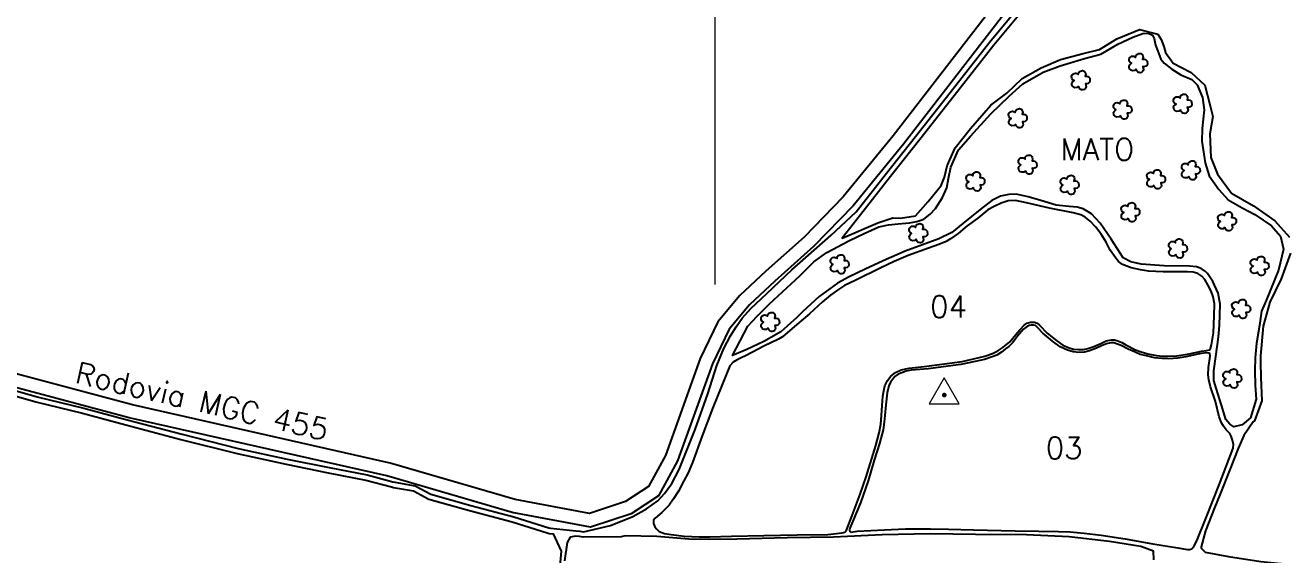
# Model space of a CAD drawing. Extents: x 756492 to 759117, y 7814531 to 7818243.
# Drawn here: x 757381 to 758331, y 7816353 to 7816752 of the extents above; entities that cross this region are included whole.
import ezdxf
from ezdxf.enums import TextEntityAlignment as Align

# ---------------------------------------------------------------- set-up
doc = ezdxf.new("R2010")
doc.units = 0
doc.header["$MEASUREMENT"] = 0
doc.linetypes.add('CONTINUO', pattern=[0])
for name, color, linetype in [('0114000211', 1, 'Continuous'), ('_SIMBOLO ARVORE', 118, 'Continuous'), ('ESTRADA', 1, 'Continuous'), ('MATO', 3, 'Continuous'), ('TEXTO', 7, 'Continuous'), ('TEXTO_NUN_TAL', 7, 'Continuous')]:
    doc.layers.add(name, color=color, linetype=linetype)
for name, color, linetype, lineweight in [('0114000211003', 5, 'Continuous', 25), ('0114000211004', 5, 'Continuous', 25), ('0114000211037', 5, 'Continuous', 25), ('0114000211040', 5, 'Continuous', 25), ('0114000211041', 5, 'Continuous', 25), ('MALHA', 253, 'Continuous', 13), ('TEXTO_DIVERSOS', 7, 'Continuous', 5)]:
    doc.layers.add(name, color=color, linetype=linetype, lineweight=lineweight)
doc.styles.add('SIMPLEX', font='simplex', dxfattribs={"height": 0.2})

msp = doc.modelspace()

# ---------------------------------------------------------------- linework, layer by layer
at = {"layer": '0114000211'}
msp.add_lwpolyline([(757371.31, 7816477.56), (757389.57, 7816472.3), (757424.76, 7816463.7), (757457.33, 7816454.94), (757498.82, 7816443.98), (757541, 7816433.43), (757577.8, 7816425.38), (757609.47, 7816418.96), (757638, 7816413.45), (757657.24, 7816408.26), (757658.72, 7816407.85), (757674.08, 7816405.22), (757685.9, 7816399.01), (757716.03, 7816390.39), (757748.28, 7816381.96), (757774.83, 7816373.68), (757775.88, 7816373.23), (757780.7, 7816372.78), (757794.93, 7816371.27), (757798.15, 7816371.09), (757800.87, 7816370.7), (757821.08, 7816375.3), (757837.98, 7816382.14), (757848.24, 7816387.97), (757856.89, 7816394), (757861.72, 7816399.43), (757867.35, 7816406.87), (757872.78, 7816417.52), (757884.85, 7816447.68), (757894.33, 7816474.5), (757901.17, 7816495.81), (757906.4, 7816508.68), (757911.43, 7816518.13), (757915.65, 7816524.96), (757920.34, 7816531.48), (757926.86, 7816538.63), (757938.69, 7816549.89), (757957.72, 7816567.64), (757986.95, 7816593.48), (758006.11, 7816611.53), (758028.76, 7816640.49), (758050.73, 7816668.21), (758076.67, 7816701.25), (758106.59, 7816739.25), (758132.86, 7816770.98)], dxfattribs=at)
at = {"layer": '0114000211003'}
msp.add_lwpolyline([(758006.75, 7816370.99), (758027.37, 7816372.18), (758043.25, 7816372.75), (758062.07, 7816372.97), (758075.49, 7816372.63), (758094.25, 7816372.12), (758125.63, 7816371.39), (758143.62, 7816370.99), (758158.42, 7816370.76), (758167.01, 7816370.48), (758177.75, 7816369.47), (758190.49, 7816368.16), (758208.45, 7816365.28), (758229.27, 7816361.66), (758248.03, 7816358.56), (758255.44, 7816357.32), (758257.02, 7816357.26), (758258.66, 7816357.71), (758260.01, 7816359.12), (758262.55, 7816363.7), (758269.3, 7816380.71), (758279.25, 7816406.03), (758289.88, 7816433.68), (758289.94, 7816436.2), (758289.32, 7816439.7), (758288.25, 7816442.58), (758287.29, 7816444.56), (758284.58, 7816447.44), (758282.49, 7816450.15), (758281.07, 7816452.58), (758279.27, 7816457.15), (758276.5, 7816468.61), (758272.7, 7816479.82), (758271.4, 7816485.02), (758271.07, 7816488.63), (758271.18, 7816494.22), (758272.42, 7816502.73), (758272.31, 7816504.7), (758271.41, 7816505.15), (758269.15, 7816505.38), (758264.4, 7816504.59), (758254.27, 7816502.38), (758248.21, 7816501.25), (758241.32, 7816500.8), (758236.35, 7816501.03), (758230.64, 7816501.59), (758224.59, 7816502.95), (758219.9, 7816504.13), (758215.44, 7816506.05), (758210.86, 7816507.97), (758205.38, 7816510.74), (758201.86, 7816512.11), (758199.94, 7816512.73), (758197.68, 7816512.73), (758194.34, 7816512.11), (758190.65, 7816510.56), (758187.01, 7816508.86), (758181.68, 7816506.83), (758177.9, 7816505.87), (758173.7, 7816505.54), (758169.4, 7816506.02), (758165, 7816507.25), (758159.57, 7816509.79), (758153.87, 7816514.09), (758146.57, 7816520.14), (758143.06, 7816523.86), (758141.03, 7816525.78), (758139.56, 7816526.12), (758137.81, 7816526.07), (758136.17, 7816525.9), (758133.97, 7816524.6), (758132.1, 7816523.02), (758127.58, 7816517.77), (758123.84, 7816513.07), (758120.95, 7816510.14), (758118.41, 7816508.22), (758115.36, 7816505.85), (758111.8, 7816503.59), (758108.47, 7816502.18), (758102.53, 7816500.37), (758095.67, 7816498.72), (758084.88, 7816496.63), (758060.35, 7816493.35), (758047.5, 7816492.21), (758043.6, 7816491.42), (758040.49, 7816490.35), (758037.67, 7816489.16), (758035.18, 7816487.47), (758033.6, 7816485.55), (758031.85, 7816483.12), (758030.55, 7816480.36), (758029.47, 7816475.25), (758028.34, 7816466.28), (758027.57, 7816458.23), (758027.09, 7816453.21), (758026.3, 7816447.34), (758023.7, 7816437.03), (758019.69, 7816424.55), (758015.16, 7816408.94), (758009.34, 7816392.48), (758002.78, 7816376.81), (758001.31, 7816373.42), (758000.91, 7816372.01), (758001.2, 7816370.94), (758001.99, 7816370.43)], close=True, dxfattribs=at)
at = {"layer": '0114000211004'}
msp.add_lwpolyline([(757866.92, 7816368.71), (757876.63, 7816367.35), (757888.12, 7816366.94), (757895.86, 7816366.93), (757912.28, 7816367.29), (757936.47, 7816367.9), (757961.7, 7816368.25), (757984.84, 7816368.71), (757995.39, 7816369.88), (757997.53, 7816370.24), (757998.76, 7816371.87), (758003.15, 7816382.79), (758009.12, 7816398.87), (758013.68, 7816411.86), (758020.88, 7816435.66), (758023.34, 7816445.13), (758024.61, 7816451.56), (758025.07, 7816458.17), (758025.58, 7816465.57), (758026.19, 7816472.59), (758026.89, 7816476.73), (758027.73, 7816480.34), (758029.67, 7816484.58), (758032.02, 7816487.84), (758035.54, 7816490.55), (758039.88, 7816492.44), (758046.01, 7816493.87), (758057.11, 7816494.95), (758072.53, 7816496.99), (758085.73, 7816498.84), (758094.46, 7816500.68), (758102.88, 7816502.72), (758108.55, 7816504.81), (758112.79, 7816506.9), (758116.31, 7816509.2), (758121.64, 7816513.61), (758126.19, 7816519.17), (758129.25, 7816522.69), (758132.57, 7816526.16), (758134.61, 7816527.64), (758137.27, 7816528.41), (758140.23, 7816528.41), (758142.17, 7816527.59), (758144.01, 7816526.06), (758149.83, 7816519.98), (758157.06, 7816514.27), (758161.71, 7816511.06), (758166.3, 7816508.96), (758169.73, 7816507.94), (758173.4, 7816507.79), (758177.08, 7816507.89), (758180.5, 7816508.61), (758184.84, 7816509.98), (758190.2, 7816512.43), (758194.3, 7816514.21), (758198.18, 7816515.13), (758200.58, 7816515.11), (758203.09, 7816514.43), (758206.03, 7816512.96), (758208.99, 7816511.37), (758216.21, 7816507.68), (758220.63, 7816506.04), (758225.52, 7816504.64), (758232.17, 7816503.39), (758236.58, 7816502.91), (758240.26, 7816502.73), (758247.29, 7816503.03), (758256.63, 7816504.67), (758265.86, 7816506.48), (758269.8, 7816507.06), (758272.05, 7816507.48), (758272.74, 7816508.65), (758273.41, 7816511.34), (758274.99, 7816520.23), (758275.53, 7816533.02), (758275.76, 7816542.2), (758274.64, 7816547.53), (758273.31, 7816551.67), (758270.72, 7816556.44), (758268.46, 7816560.44), (758266.2, 7816563.1), (758263.3, 7816565), (758259.66, 7816566), (758255.33, 7816566.32), (758237.08, 7816566.21), (758226.05, 7816566.69), (758219.93, 7816567.69), (758213.12, 7816569.17), (758206.51, 7816571.87), (758203.45, 7816574.08), (758201.49, 7816576.51), (758197.27, 7816582.62), (758194.16, 7816588.57), (758190.34, 7816594.6), (758186.43, 7816599.86), (758182.27, 7816604.27), (758178.44, 7816607.42), (758175.22, 7816609.11), (758169.44, 7816610.73), (758151.6, 7816614.12), (758134.32, 7816618.21), (758126, 7816619.83), (758120.48, 7816619.57), (758115.3, 7816618.05), (758110.03, 7816615.5), (758105.25, 7816612.86), (758097.5, 7816606.7), (758089.59, 7816600.8), (758082.74, 7816595.18), (758077.13, 7816591.21), (758073.73, 7816589.17), (758068.21, 7816586.88), (758060.44, 7816584.15), (758045.15, 7816578.55), (758034.7, 7816574.13), (758024.6, 7816569.29), (758005.19, 7816559.76), (757997.29, 7816555.85), (757991.94, 7816552.54), (757986.84, 7816548.72), (757980.64, 7816543.8), (757971.02, 7816534.76), (757961.34, 7816526.61), (757950.55, 7816517.36), (757947.58, 7816515.49), (757936.45, 7816510.23), (757928.09, 7816505.86), (757922.82, 7816503.15), (757919.42, 7816501.62), (757916.45, 7816500.09), (757913.48, 7816498.22), (757911.01, 7816495.59), (757904.81, 7816480.71), (757897.93, 7816463.48), (757890.02, 7816442.89), (757882.79, 7816422.66), (757879.56, 7816414.93), (757876.34, 7816408.9), (757872.25, 7816401.23), (757868.6, 7816395.33), (757865.22, 7816390.67), (757859.73, 7816385.26), (757854.83, 7816380.88), (757853.56, 7816379.3), (757853.47, 7816376.84), (757854.49, 7816374.46), (757855.85, 7816372.76), (757857.89, 7816370.9), (757861.71, 7816369.45)], close=True, dxfattribs=at)
at = {"layer": '0114000211037'}
for points in [[(758135.96, 7816768.45), (758109.71, 7816736.74), (758079.82, 7816698.77), (758053.88, 7816665.74), (758031.9, 7816638.01), (758009.26, 7816609.06), (757995.59, 7816591.69), (758022.32, 7816603.09), (758033.65, 7816606.81), (758039.5, 7816606.59), (758050.82, 7816608.35), (758060.2, 7816619.16), (758070.02, 7816631.34), (758072.65, 7816637.47), (758074.42, 7816645.98), (758080.55, 7816659.56), (758092.05, 7816674.12), (758107.45, 7816691.75), (758119.33, 7816700.79), (758119.33, 7816700.79), (758130.87, 7816711.81), (758145.26, 7816719.86), (758159.82, 7816726), (758176.87, 7816730.48), (758189.25, 7816733.65), (758202.31, 7816741.5), (758219.24, 7816748.55), (758232.97, 7816745), (758234.26, 7816743.18), (758235.59, 7816741.02), (758237.69, 7816735.8), (758238.75, 7816731.19), (758244.51, 7816723.2), (758258.12, 7816716.33), (758268.48, 7816706.66), (758272.47, 7816691.27), (758274.53, 7816683.14), (758272.17, 7816670.17), (758273.02, 7816652.41), (758278.06, 7816639.73), (758288.56, 7816625.57), (758304.98, 7816615.85), (758321.23, 7816604.58), (758332.17, 7816592.45)], [(758332.88, 7816580.19), (758325.99, 7816561.11), (758317.35, 7816543.54), (758312.46, 7816525.36), (758310.39, 7816502.92), (758310.39, 7816498.16), (758310.6, 7816486.61), (758311.43, 7816469.1), (758305.87, 7816454.1), (758304.96, 7816453.38), (758297.75, 7816443.16), (758293.64, 7816433.18), (758287.58, 7816417.97), (758279.73, 7816398.52), (758275.69, 7816388.57), (758268.86, 7816371.47), (758265.72, 7816359.35), (758265.79, 7816358.29), (758268.75, 7816355.19), (758286.38, 7816352.12), (758310.54, 7816348.39), (758335.96, 7816345.77)]]:
    msp.add_lwpolyline(points, dxfattribs=at)
at = {"layer": '0114000211040'}
msp.add_lwpolyline([(757370.31, 7816473.68), (757388.55, 7816468.43), (757423.77, 7816459.83), (757456.3, 7816451.08), (757497.82, 7816440.11), (757540.09, 7816429.53), (757576.98, 7816421.46), (757608.7, 7816415.04), (757637.1, 7816409.55), (757656.19, 7816404.4), (757657.84, 7816403.94), (757672.78, 7816401.39), (757684.4, 7816395.28), (757714.98, 7816386.53), (757747.18, 7816378.11), (757773.44, 7816369.93), (757774.88, 7816369.31), (757778.04, 7816369.01), (757784.01, 7816356.16), (757781.89, 7816334.23)], dxfattribs=at)
at = {"layer": '0114000211041'}
msp.add_lwpolyline([(758230.17, 7816349.48), (758229.75, 7816356), (758220.21, 7816359.56), (758196.82, 7816363.33), (758166.44, 7816366.83), (758134.2, 7816368.26), (758095.79, 7816368.7), (758061.8, 7816369), (758025.66, 7816368.42), (757988.96, 7816366.55), (757954.12, 7816366.1), (757916.15, 7816365.17), (757883.17, 7816364.84), (757856.02, 7816367.14), (757832.21, 7816367.49), (757829.08, 7816366.95), (757800.6, 7816366.7), (757800.6, 7816366.7), (757797.76, 7816367.11), (757795.15, 7816367.25), (757790.84, 7816366.52), (757788.47, 7816362.67), (757786.62, 7816348.82)], dxfattribs=at)
at = {"layer": '_SIMBOLO ARVORE', "linetype": 'CONTINUO'}
for points in [[(758216.73, 7816718.85, 0), (758215.48, 7816717.8, 0), (758213.9, 7816717.62, 0), (758212.77, 7816718.06, 0), (758211.97, 7816718.84, 0), (758211.64, 7816719.75, 0), (758211.55, 7816721.08, 0), (758211.98, 7816721.92, 0), (758212.44, 7816722.54, 0), (758213.35, 7816723.16, 0), (758212.77, 7816723.34, 0), (758212.2, 7816723.81, 0), (758211.53, 7816724.87, 0), (758211.4, 7816726.14, 0), (758211.89, 7816727.45, 0), (758212.4, 7816727.92, 0), (758213.33, 7816728.49, 0), (758214.31, 7816728.62, 0), (758215.09, 7816728.51, 0), (758215.7, 7816728.22, 0), (758216.38, 7816727.62, 0), (758216.58, 7816728.77, 0), (758216.76, 7816729.23, 0), (758217.26, 7816729.87, 0), (758218.01, 7816730.15, 0), (758218.75, 7816730.48, 0), (758219.57, 7816730.55, 0), (758220.35, 7816730.44, 0), (758220.99, 7816730.1, 0), (758221.46, 7816729.6, 0), (758221.87, 7816728.78, 0), (758222.03, 7816727.87, 0), (758221.66, 7816726.26, 0), (758222.79, 7816726.28, 0), (758223.73, 7816726.05, 0), (758224.61, 7816725.35, 0), (758225.1, 7816724.79, 0), (758225.23, 7816722.57, 0), (758224.69, 7816721.57, 0), (758223.96, 7816720.91, 0), (758222.82, 7816720.61, 0), (758221.82, 7816720.69, 0), (758222.36, 7816718.62, 0), (758222.11, 7816717.73, 0), (758221.51, 7816716.89, 0), (758220.85, 7816716.36, 0), (758219.91, 7816716.13, 0), (758218.98, 7816716.19, 0), (758218.28, 7816716.38, 0), (758217.48, 7816717.17, 0), (758216.94, 7816717.88, 0), (758216.77, 7816718.95, 0)], [(758173.5, 7816705.99, 0), (758172.25, 7816704.94, 0), (758170.67, 7816704.76, 0), (758169.54, 7816705.2, 0), (758168.74, 7816705.99, 0), (758168.41, 7816706.89, 0), (758168.32, 7816708.22, 0), (758168.75, 7816709.06, 0), (758169.21, 7816709.68, 0), (758170.12, 7816710.3, 0), (758169.54, 7816710.48, 0), (758168.97, 7816710.96, 0), (758168.3, 7816712.02, 0), (758168.17, 7816713.28, 0), (758168.66, 7816714.59, 0), (758169.17, 7816715.06, 0), (758170.1, 7816715.63, 0), (758171.08, 7816715.76, 0), (758171.86, 7816715.65, 0), (758172.47, 7816715.37, 0), (758173.15, 7816714.76, 0), (758173.35, 7816715.92, 0), (758173.53, 7816716.38, 0), (758174.03, 7816717.02, 0), (758174.78, 7816717.29, 0), (758175.52, 7816717.62, 0), (758176.34, 7816717.69, 0), (758177.12, 7816717.58, 0), (758177.76, 7816717.25, 0), (758178.23, 7816716.74, 0), (758178.64, 7816715.92, 0), (758178.8, 7816715.02, 0), (758178.43, 7816713.4, 0), (758179.56, 7816713.42, 0), (758180.5, 7816713.19, 0), (758181.38, 7816712.49, 0), (758181.87, 7816711.94, 0), (758182, 7816709.71, 0), (758181.46, 7816708.72, 0), (758180.73, 7816708.05, 0), (758179.59, 7816707.75, 0), (758178.59, 7816707.84, 0), (758179.13, 7816705.76, 0), (758178.88, 7816704.87, 0), (758178.28, 7816704.03, 0), (758177.62, 7816703.5, 0), (758176.68, 7816703.27, 0), (758175.75, 7816703.33, 0), (758175.05, 7816703.53, 0), (758174.25, 7816704.31, 0), (758173.71, 7816705.02, 0), (758173.54, 7816706.1, 0)], [(758204.94, 7816683.84, 0), (758203.7, 7816682.79, 0), (758202.11, 7816682.61, 0), (758200.99, 7816683.05, 0), (758200.18, 7816683.83, 0), (758199.85, 7816684.73, 0), (758199.76, 7816686.07, 0), (758200.2, 7816686.91, 0), (758200.65, 7816687.53, 0), (758201.56, 7816688.15, 0), (758200.98, 7816688.33, 0), (758200.41, 7816688.8, 0), (758199.74, 7816689.86, 0), (758199.62, 7816691.13, 0), (758200.1, 7816692.44, 0), (758200.61, 7816692.91, 0), (758201.54, 7816693.48, 0), (758202.52, 7816693.61, 0), (758203.3, 7816693.5, 0), (758203.92, 7816693.21, 0), (758204.59, 7816692.61, 0), (758204.8, 7816693.76, 0), (758204.97, 7816694.22, 0), (758205.47, 7816694.86, 0), (758206.23, 7816695.14, 0), (758206.96, 7816695.47, 0), (758207.79, 7816695.54, 0), (758208.57, 7816695.43, 0), (758209.2, 7816695.09, 0), (758209.67, 7816694.59, 0), (758210.09, 7816693.77, 0), (758210.25, 7816692.86, 0), (758209.87, 7816691.25, 0), (758211, 7816691.27, 0), (758211.94, 7816691.04, 0), (758212.82, 7816690.34, 0), (758213.31, 7816689.78, 0), (758213.44, 7816687.56, 0), (758212.9, 7816686.56, 0), (758212.17, 7816685.9, 0), (758211.03, 7816685.6, 0), (758210.03, 7816685.68, 0), (758210.57, 7816683.61, 0), (758210.32, 7816682.72, 0), (758209.72, 7816681.88, 0), (758209.06, 7816681.35, 0), (758208.12, 7816681.12, 0), (758207.19, 7816681.17, 0), (758206.49, 7816681.37, 0), (758205.69, 7816682.16, 0), (758205.15, 7816682.87, 0), (758204.98, 7816683.94, 0)], [(758250.18, 7816688.25, 0), (758248.94, 7816687.2, 0), (758247.35, 7816687.02, 0), (758246.22, 7816687.46, 0), (758245.42, 7816688.24, 0), (758245.09, 7816689.14, 0), (758245, 7816690.47, 0), (758245.44, 7816691.31, 0), (758245.89, 7816691.94, 0), (758246.8, 7816692.55, 0), (758246.22, 7816692.74, 0), (758245.65, 7816693.21, 0), (758244.98, 7816694.27, 0), (758244.86, 7816695.53, 0), (758245.34, 7816696.85, 0), (758245.85, 7816697.32, 0), (758246.78, 7816697.89, 0), (758247.76, 7816698.02, 0), (758248.54, 7816697.91, 0), (758249.16, 7816697.62, 0), (758249.83, 7816697.02, 0), (758250.04, 7816698.17, 0), (758250.21, 7816698.63, 0), (758250.71, 7816699.27, 0), (758251.47, 7816699.55, 0), (758252.2, 7816699.87, 0), (758253.03, 7816699.95, 0), (758253.81, 7816699.84, 0), (758254.44, 7816699.5, 0), (758254.91, 7816698.99, 0), (758255.32, 7816698.18, 0), (758255.49, 7816697.27, 0), (758255.11, 7816695.66, 0), (758256.24, 7816695.67, 0), (758257.18, 7816695.45, 0), (758258.06, 7816694.75, 0), (758258.55, 7816694.19, 0), (758258.68, 7816691.97, 0), (758258.14, 7816690.97, 0), (758257.41, 7816690.31, 0), (758256.27, 7816690, 0), (758255.27, 7816690.09, 0), (758255.81, 7816688.01, 0), (758255.56, 7816687.13, 0), (758254.96, 7816686.28, 0), (758254.3, 7816685.76, 0), (758253.36, 7816685.53, 0), (758252.43, 7816685.58, 0), (758251.73, 7816685.78, 0), (758250.93, 7816686.57, 0), (758250.39, 7816687.28, 0), (758250.22, 7816688.35, 0)], [(758126.1, 7816677.36, 0), (758124.85, 7816676.32, 0), (758123.27, 7816676.13, 0), (758122.14, 7816676.57, 0), (758121.34, 7816677.36, 0), (758121.01, 7816678.26, 0), (758120.92, 7816679.59, 0), (758121.35, 7816680.43, 0), (758121.81, 7816681.05, 0), (758122.72, 7816681.67, 0), (758122.14, 7816681.86, 0), (758121.57, 7816682.33, 0), (758120.89, 7816683.39, 0), (758120.77, 7816684.65, 0), (758121.26, 7816685.97, 0), (758121.77, 7816686.44, 0), (758122.7, 7816687.01, 0), (758123.67, 7816687.14, 0), (758124.45, 7816687.02, 0), (758125.07, 7816686.74, 0), (758125.75, 7816686.14, 0), (758125.95, 7816687.29, 0), (758126.12, 7816687.75, 0), (758126.63, 7816688.39, 0), (758127.38, 7816688.67, 0), (758128.12, 7816688.99, 0), (758128.94, 7816689.07, 0), (758129.72, 7816688.96, 0), (758130.36, 7816688.62, 0), (758130.83, 7816688.11, 0), (758131.24, 7816687.3, 0), (758131.4, 7816686.39, 0), (758131.03, 7816684.78, 0), (758132.16, 7816684.79, 0), (758133.09, 7816684.57, 0), (758133.98, 7816683.87, 0), (758134.47, 7816683.31, 0), (758134.6, 7816681.08, 0), (758134.05, 7816680.09, 0), (758133.33, 7816679.43, 0), (758132.19, 7816679.12, 0), (758131.19, 7816679.21, 0), (758131.72, 7816677.13, 0), (758131.48, 7816676.25, 0), (758130.88, 7816675.4, 0), (758130.22, 7816674.88, 0), (758129.28, 7816674.64, 0), (758128.35, 7816674.7, 0), (758127.65, 7816674.9, 0), (758126.85, 7816675.69, 0), (758126.3, 7816676.4, 0), (758126.14, 7816677.47, 0)], [(758133.48, 7816642.38, 0), (758132.23, 7816641.33, 0), (758130.65, 7816641.15, 0), (758129.52, 7816641.59, 0), (758128.72, 7816642.37, 0), (758128.39, 7816643.28, 0), (758128.3, 7816644.61, 0), (758128.73, 7816645.45, 0), (758129.19, 7816646.07, 0), (758130.1, 7816646.69, 0), (758129.52, 7816646.87, 0), (758128.95, 7816647.34, 0), (758128.28, 7816648.4, 0), (758128.15, 7816649.67, 0), (758128.64, 7816650.98, 0), (758129.15, 7816651.45, 0), (758130.08, 7816652.02, 0), (758131.06, 7816652.15, 0), (758131.84, 7816652.04, 0), (758132.45, 7816651.75, 0), (758133.13, 7816651.15, 0), (758133.33, 7816652.3, 0), (758133.51, 7816652.76, 0), (758134.01, 7816653.4, 0), (758134.76, 7816653.68, 0), (758135.5, 7816654.01, 0), (758136.32, 7816654.08, 0), (758137.1, 7816653.97, 0), (758137.74, 7816653.64, 0), (758138.21, 7816653.13, 0), (758138.62, 7816652.31, 0), (758138.79, 7816651.4, 0), (758138.41, 7816649.79, 0), (758139.54, 7816649.81, 0), (758140.48, 7816649.58, 0), (758141.36, 7816648.88, 0), (758141.85, 7816648.32, 0), (758141.98, 7816646.1, 0), (758141.44, 7816645.1, 0), (758140.71, 7816644.44, 0), (758139.57, 7816644.14, 0), (758138.57, 7816644.22, 0), (758139.11, 7816642.15, 0), (758138.86, 7816641.26, 0), (758138.26, 7816640.42, 0), (758137.6, 7816639.89, 0), (758136.66, 7816639.66, 0), (758135.73, 7816639.72, 0), (758135.03, 7816639.91, 0), (758134.23, 7816640.7, 0), (758133.69, 7816641.41, 0), (758133.52, 7816642.49, 0)], [(758256.36, 7816638.1, 0), (758255.11, 7816637.05, 0), (758253.53, 7816636.87, 0), (758252.4, 7816637.31, 0), (758251.6, 7816638.09, 0), (758251.27, 7816639, 0), (758251.18, 7816640.33, 0), (758251.61, 7816641.17, 0), (758252.07, 7816641.79, 0), (758252.98, 7816642.41, 0), (758252.4, 7816642.59, 0), (758251.83, 7816643.06, 0), (758251.15, 7816644.12, 0), (758251.03, 7816645.39, 0), (758251.52, 7816646.7, 0), (758252.03, 7816647.17, 0), (758252.96, 7816647.74, 0), (758253.93, 7816647.87, 0), (758254.71, 7816647.76, 0), (758255.33, 7816647.47, 0), (758256.01, 7816646.87, 0), (758256.21, 7816648.02, 0), (758256.38, 7816648.48, 0), (758256.89, 7816649.12, 0), (758257.64, 7816649.4, 0), (758258.38, 7816649.73, 0), (758259.2, 7816649.8, 0), (758259.98, 7816649.69, 0), (758260.62, 7816649.35, 0), (758261.09, 7816648.85, 0), (758261.5, 7816648.03, 0), (758261.66, 7816647.12, 0), (758261.29, 7816645.51, 0), (758262.42, 7816645.53, 0), (758263.35, 7816645.3, 0), (758264.24, 7816644.6, 0), (758264.73, 7816644.04, 0), (758264.86, 7816641.82, 0), (758264.31, 7816640.82, 0), (758263.59, 7816640.16, 0), (758262.45, 7816639.86, 0), (758261.45, 7816639.94, 0), (758261.98, 7816637.87, 0), (758261.74, 7816636.98, 0), (758261.14, 7816636.14, 0), (758260.48, 7816635.61, 0), (758259.54, 7816635.38, 0), (758258.61, 7816635.44, 0), (758257.91, 7816635.63, 0), (758257.11, 7816636.42, 0), (758256.56, 7816637.13, 0), (758256.4, 7816638.2, 0)], [(758094.19, 7816629.79, 0), (758092.94, 7816628.74, 0), (758091.36, 7816628.56, 0), (758090.23, 7816629, 0), (758089.43, 7816629.78, 0), (758089.1, 7816630.69, 0), (758089.01, 7816632.02, 0), (758089.44, 7816632.86, 0), (758089.9, 7816633.48, 0), (758090.81, 7816634.1, 0), (758090.23, 7816634.28, 0), (758089.66, 7816634.75, 0), (758088.99, 7816635.81, 0), (758088.86, 7816637.08, 0), (758089.35, 7816638.39, 0), (758089.86, 7816638.86, 0), (758090.79, 7816639.43, 0), (758091.77, 7816639.56, 0), (758092.55, 7816639.45, 0), (758093.16, 7816639.16, 0), (758093.84, 7816638.56, 0), (758094.04, 7816639.71, 0), (758094.22, 7816640.17, 0), (758094.72, 7816640.81, 0), (758095.47, 7816641.09, 0), (758096.21, 7816641.42, 0), (758097.03, 7816641.49, 0), (758097.81, 7816641.38, 0), (758098.45, 7816641.04, 0), (758098.92, 7816640.54, 0), (758099.33, 7816639.72, 0), (758099.49, 7816638.81, 0), (758099.12, 7816637.2, 0), (758100.25, 7816637.22, 0), (758101.19, 7816636.99, 0), (758102.07, 7816636.29, 0), (758102.56, 7816635.73, 0), (758102.69, 7816633.51, 0), (758102.15, 7816632.51, 0), (758101.42, 7816631.85, 0), (758100.28, 7816631.55, 0), (758099.28, 7816631.63, 0), (758099.82, 7816629.56, 0), (758099.57, 7816628.67, 0), (758098.97, 7816627.83, 0), (758098.31, 7816627.3, 0), (758097.37, 7816627.07, 0), (758096.44, 7816627.13, 0), (758095.74, 7816627.32, 0), (758094.94, 7816628.11, 0), (758094.4, 7816628.82, 0), (758094.23, 7816629.89, 0)], [(758165.05, 7816627.18, 0), (758163.8, 7816626.14, 0), (758162.22, 7816625.95, 0), (758161.09, 7816626.39, 0), (758160.29, 7816627.18, 0), (758159.96, 7816628.08, 0), (758159.87, 7816629.41, 0), (758160.3, 7816630.25, 0), (758160.76, 7816630.87, 0), (758161.67, 7816631.49, 0), (758161.09, 7816631.68, 0), (758160.52, 7816632.15, 0), (758159.85, 7816633.21, 0), (758159.72, 7816634.47, 0), (758160.21, 7816635.78, 0), (758160.72, 7816636.26, 0), (758161.65, 7816636.82, 0), (758162.63, 7816636.95, 0), (758163.41, 7816636.84, 0), (758164.02, 7816636.56, 0), (758164.7, 7816635.95, 0), (758164.9, 7816637.11, 0), (758165.08, 7816637.57, 0), (758165.58, 7816638.21, 0), (758166.33, 7816638.48, 0), (758167.07, 7816638.81, 0), (758167.89, 7816638.89, 0), (758168.67, 7816638.77, 0), (758169.31, 7816638.44, 0), (758169.78, 7816637.93, 0), (758170.19, 7816637.12, 0), (758170.36, 7816636.21, 0), (758169.98, 7816634.59, 0), (758171.11, 7816634.61, 0), (758172.05, 7816634.39, 0), (758172.93, 7816633.69, 0), (758173.42, 7816633.13, 0), (758173.55, 7816630.9, 0), (758173.01, 7816629.91, 0), (758172.28, 7816629.24, 0), (758171.14, 7816628.94, 0), (758170.14, 7816629.03, 0), (758170.68, 7816626.95, 0), (758170.43, 7816626.07, 0), (758169.83, 7816625.22, 0), (758169.17, 7816624.69, 0), (758168.23, 7816624.46, 0), (758167.3, 7816624.52, 0), (758166.6, 7816624.72, 0), (758165.8, 7816625.5, 0), (758165.26, 7816626.21, 0), (758165.09, 7816627.29, 0)], [(758230.16, 7816631.38, 0), (758228.91, 7816630.33, 0), (758227.33, 7816630.15, 0), (758226.2, 7816630.59, 0), (758225.4, 7816631.37, 0), (758225.07, 7816632.27, 0), (758224.98, 7816633.6, 0), (758225.41, 7816634.44, 0), (758225.87, 7816635.07, 0), (758226.78, 7816635.68, 0), (758226.2, 7816635.87, 0), (758225.63, 7816636.34, 0), (758224.96, 7816637.4, 0), (758224.83, 7816638.66, 0), (758225.32, 7816639.98, 0), (758225.83, 7816640.45, 0), (758226.76, 7816641.02, 0), (758227.74, 7816641.15, 0), (758228.52, 7816641.04, 0), (758229.13, 7816640.75, 0), (758229.81, 7816640.15, 0), (758230.01, 7816641.3, 0), (758230.19, 7816641.76, 0), (758230.69, 7816642.4, 0), (758231.44, 7816642.68, 0), (758232.18, 7816643, 0), (758233, 7816643.08, 0), (758233.78, 7816642.97, 0), (758234.42, 7816642.63, 0), (758234.89, 7816642.12, 0), (758235.3, 7816641.31, 0), (758235.46, 7816640.4, 0), (758235.09, 7816638.79, 0), (758236.22, 7816638.8, 0), (758237.16, 7816638.58, 0), (758238.04, 7816637.88, 0), (758238.53, 7816637.32, 0), (758238.66, 7816635.1, 0), (758238.12, 7816634.1, 0), (758237.39, 7816633.44, 0), (758236.25, 7816633.13, 0), (758235.25, 7816633.22, 0), (758235.79, 7816631.14, 0), (758235.54, 7816630.26, 0), (758234.94, 7816629.41, 0), (758234.28, 7816628.89, 0), (758233.34, 7816628.66, 0), (758232.41, 7816628.71, 0), (758231.71, 7816628.91, 0), (758230.91, 7816629.7, 0), (758230.37, 7816630.41, 0), (758230.2, 7816631.48, 0)], [(758210.85, 7816606.61, 0), (758209.61, 7816605.56, 0), (758208.02, 7816605.38, 0), (758206.9, 7816605.82, 0), (758206.1, 7816606.6, 0), (758205.77, 7816607.51, 0), (758205.68, 7816608.84, 0), (758206.11, 7816609.68, 0), (758206.56, 7816610.3, 0), (758207.47, 7816610.92, 0), (758206.89, 7816611.1, 0), (758206.32, 7816611.57, 0), (758205.65, 7816612.63, 0), (758205.53, 7816613.9, 0), (758206.01, 7816615.21, 0), (758206.52, 7816615.68, 0), (758207.45, 7816616.25, 0), (758208.43, 7816616.38, 0), (758209.21, 7816616.27, 0), (758209.83, 7816615.98, 0), (758210.5, 7816615.38, 0), (758210.71, 7816616.53, 0), (758210.88, 7816617, 0), (758211.38, 7816617.64, 0), (758212.14, 7816617.91, 0), (758212.87, 7816618.24, 0), (758213.7, 7816618.31, 0), (758214.48, 7816618.2, 0), (758215.11, 7816617.87, 0), (758215.58, 7816617.36, 0), (758216, 7816616.54, 0), (758216.16, 7816615.64, 0), (758215.78, 7816614.02, 0), (758216.92, 7816614.04, 0), (758217.85, 7816613.81, 0), (758218.73, 7816613.11, 0), (758219.22, 7816612.55, 0), (758219.36, 7816610.33, 0), (758218.81, 7816609.33, 0), (758218.09, 7816608.67, 0), (758216.95, 7816608.37, 0), (758215.95, 7816608.45, 0), (758216.48, 7816606.38, 0), (758216.24, 7816605.49, 0), (758215.63, 7816604.65, 0), (758214.97, 7816604.12, 0), (758214.03, 7816603.89, 0), (758213.1, 7816603.95, 0), (758212.4, 7816604.14, 0), (758211.6, 7816604.93, 0), (758211.06, 7816605.64, 0), (758210.89, 7816606.72, 0)], [(758283.63, 7816599.78, 0), (758282.39, 7816598.73, 0), (758280.8, 7816598.55, 0), (758279.68, 7816598.99, 0), (758278.88, 7816599.78, 0), (758278.55, 7816600.68, 0), (758278.46, 7816602.01, 0), (758278.89, 7816602.85, 0), (758279.34, 7816603.47, 0), (758280.25, 7816604.09, 0), (758279.67, 7816604.27, 0), (758279.1, 7816604.75, 0), (758278.43, 7816605.81, 0), (758278.31, 7816607.07, 0), (758278.79, 7816608.38, 0), (758279.3, 7816608.85, 0), (758280.23, 7816609.42, 0), (758281.21, 7816609.55, 0), (758281.99, 7816609.44, 0), (758282.61, 7816609.16, 0), (758283.28, 7816608.55, 0), (758283.49, 7816609.71, 0), (758283.66, 7816610.17, 0), (758284.16, 7816610.81, 0), (758284.92, 7816611.08, 0), (758285.65, 7816611.41, 0), (758286.48, 7816611.48, 0), (758287.26, 7816611.37, 0), (758287.89, 7816611.04, 0), (758288.36, 7816610.53, 0), (758288.78, 7816609.71, 0), (758288.94, 7816608.81, 0), (758288.56, 7816607.19, 0), (758289.69, 7816607.21, 0), (758290.63, 7816606.98, 0), (758291.51, 7816606.28, 0), (758292, 7816605.73, 0), (758292.14, 7816603.5, 0), (758291.59, 7816602.51, 0), (758290.87, 7816601.84, 0), (758289.73, 7816601.54, 0), (758288.73, 7816601.63, 0), (758289.26, 7816599.55, 0), (758289.02, 7816598.66, 0), (758288.41, 7816597.82, 0), (758287.75, 7816597.29, 0), (758286.81, 7816597.06, 0), (758285.88, 7816597.12, 0), (758285.18, 7816597.32, 0), (758284.38, 7816598.1, 0), (758283.84, 7816598.81, 0), (758283.67, 7816599.89, 0)], [(758051.16, 7816590.87, 0), (758049.92, 7816589.82, 0), (758048.33, 7816589.64, 0), (758047.21, 7816590.08, 0), (758046.41, 7816590.86, 0), (758046.08, 7816591.77, 0), (758045.99, 7816593.1, 0), (758046.42, 7816593.94, 0), (758046.87, 7816594.56, 0), (758047.78, 7816595.18, 0), (758047.2, 7816595.36, 0), (758046.63, 7816595.83, 0), (758045.96, 7816596.89, 0), (758045.84, 7816598.16, 0), (758046.32, 7816599.47, 0), (758046.83, 7816599.94, 0), (758047.76, 7816600.51, 0), (758048.74, 7816600.64, 0), (758049.52, 7816600.53, 0), (758050.14, 7816600.24, 0), (758050.81, 7816599.64, 0), (758051.02, 7816600.79, 0), (758051.19, 7816601.25, 0), (758051.69, 7816601.89, 0), (758052.45, 7816602.17, 0), (758053.18, 7816602.5, 0), (758054.01, 7816602.57, 0), (758054.79, 7816602.46, 0), (758055.42, 7816602.13, 0), (758055.89, 7816601.62, 0), (758056.31, 7816600.8, 0), (758056.47, 7816599.89, 0), (758056.09, 7816598.28, 0), (758057.23, 7816598.3, 0), (758058.16, 7816598.07, 0), (758059.04, 7816597.37, 0), (758059.53, 7816596.81, 0), (758059.67, 7816594.59, 0), (758059.12, 7816593.59, 0), (758058.4, 7816592.93, 0), (758057.26, 7816592.63, 0), (758056.26, 7816592.71, 0), (758056.79, 7816590.64, 0), (758056.55, 7816589.75, 0), (758055.94, 7816588.91, 0), (758055.28, 7816588.38, 0), (758054.34, 7816588.15, 0), (758053.41, 7816588.21, 0), (758052.71, 7816588.4, 0), (758051.91, 7816589.19, 0), (758051.37, 7816589.9, 0), (758051.2, 7816590.98, 0)], [(758246.62, 7816579.35, 0), (758245.38, 7816578.3, 0), (758243.79, 7816578.12, 0), (758242.66, 7816578.56, 0), (758241.86, 7816579.35, 0), (758241.53, 7816580.25, 0), (758241.44, 7816581.58, 0), (758241.88, 7816582.42, 0), (758242.33, 7816583.04, 0), (758243.24, 7816583.66, 0), (758242.66, 7816583.84, 0), (758242.09, 7816584.31, 0), (758241.42, 7816585.37, 0), (758241.3, 7816586.64, 0), (758241.78, 7816587.95, 0), (758242.29, 7816588.42, 0), (758243.22, 7816588.99, 0), (758244.2, 7816589.12, 0), (758244.98, 7816589.01, 0), (758245.6, 7816588.72, 0), (758246.27, 7816588.12, 0), (758246.47, 7816589.27, 0), (758246.65, 7816589.74, 0), (758247.15, 7816590.38, 0), (758247.91, 7816590.65, 0), (758248.64, 7816590.98, 0), (758249.47, 7816591.05, 0), (758250.25, 7816590.94, 0), (758250.88, 7816590.61, 0), (758251.35, 7816590.1, 0), (758251.76, 7816589.28, 0), (758251.93, 7816588.38, 0), (758251.55, 7816586.76, 0), (758252.68, 7816586.78, 0), (758253.62, 7816586.55, 0), (758254.5, 7816585.85, 0), (758254.99, 7816585.29, 0), (758255.12, 7816583.07, 0), (758254.58, 7816582.08, 0), (758253.85, 7816581.41, 0), (758252.71, 7816581.11, 0), (758251.71, 7816581.2, 0), (758252.25, 7816579.12, 0), (758252, 7816578.23, 0), (758251.4, 7816577.39, 0), (758250.74, 7816576.86, 0), (758249.8, 7816576.63, 0), (758248.87, 7816576.69, 0), (758248.17, 7816576.89, 0), (758247.37, 7816577.67, 0), (758246.83, 7816578.38, 0), (758246.66, 7816579.46, 0)], [(757991.98, 7816567.47, 0), (757990.73, 7816566.42, 0), (757989.15, 7816566.24, 0), (757988.02, 7816566.68, 0), (757987.22, 7816567.46, 0), (757986.89, 7816568.36, 0), (757986.8, 7816569.69, 0), (757987.23, 7816570.53, 0), (757987.69, 7816571.16, 0), (757988.6, 7816571.77, 0), (757988.02, 7816571.96, 0), (757987.45, 7816572.43, 0), (757986.78, 7816573.49, 0), (757986.65, 7816574.75, 0), (757987.14, 7816576.07, 0), (757987.65, 7816576.54, 0), (757988.58, 7816577.11, 0), (757989.56, 7816577.24, 0), (757990.34, 7816577.13, 0), (757990.95, 7816576.84, 0), (757991.63, 7816576.24, 0), (757991.83, 7816577.39, 0), (757992.01, 7816577.85, 0), (757992.51, 7816578.49, 0), (757993.26, 7816578.77, 0), (757994, 7816579.09, 0), (757994.82, 7816579.17, 0), (757995.6, 7816579.06, 0), (757996.24, 7816578.72, 0), (757996.71, 7816578.21, 0), (757997.12, 7816577.4, 0), (757997.28, 7816576.49, 0), (757996.91, 7816574.88, 0), (757998.04, 7816574.9, 0), (757998.98, 7816574.67, 0), (757999.86, 7816573.97, 0), (758000.35, 7816573.41, 0), (758000.48, 7816571.19, 0), (757999.94, 7816570.19, 0), (757999.21, 7816569.53, 0), (757998.07, 7816569.22, 0), (757997.07, 7816569.31, 0), (757997.61, 7816567.24, 0), (757997.36, 7816566.35, 0), (757996.76, 7816565.51, 0), (757996.1, 7816564.98, 0), (757995.16, 7816564.75, 0), (757994.23, 7816564.8, 0), (757993.53, 7816565, 0), (757992.73, 7816565.79, 0), (757992.19, 7816566.5, 0), (757992.02, 7816567.57, 0)], [(758308.13, 7816566.19, 0), (758306.88, 7816565.15, 0), (758305.3, 7816564.96, 0), (758304.17, 7816565.4, 0), (758303.37, 7816566.19, 0), (758303.04, 7816567.09, 0), (758302.95, 7816568.42, 0), (758303.38, 7816569.26, 0), (758303.84, 7816569.88, 0), (758304.75, 7816570.5, 0), (758304.17, 7816570.69, 0), (758303.6, 7816571.16, 0), (758302.93, 7816572.22, 0), (758302.8, 7816573.48, 0), (758303.29, 7816574.8, 0), (758303.8, 7816575.27, 0), (758304.73, 7816575.83, 0), (758305.71, 7816575.97, 0), (758306.49, 7816575.85, 0), (758307.1, 7816575.57, 0), (758307.78, 7816574.96, 0), (758307.98, 7816576.12, 0), (758308.16, 7816576.58, 0), (758308.66, 7816577.22, 0), (758309.41, 7816577.5, 0), (758310.15, 7816577.82, 0), (758310.97, 7816577.9, 0), (758311.75, 7816577.79, 0), (758312.39, 7816577.45, 0), (758312.86, 7816576.94, 0), (758313.27, 7816576.13, 0), (758313.43, 7816575.22, 0), (758313.06, 7816573.6, 0), (758314.19, 7816573.62, 0), (758315.13, 7816573.4, 0), (758316.01, 7816572.7, 0), (758316.5, 7816572.14, 0), (758316.63, 7816569.91, 0), (758316.09, 7816568.92, 0), (758315.36, 7816568.26, 0), (758314.22, 7816567.95, 0), (758313.22, 7816568.04, 0), (758313.76, 7816565.96, 0), (758313.51, 7816565.08, 0), (758312.91, 7816564.23, 0), (758312.25, 7816563.71, 0), (758311.31, 7816563.47, 0), (758310.38, 7816563.53, 0), (758309.68, 7816563.73, 0), (758308.88, 7816564.52, 0), (758308.34, 7816565.22, 0), (758308.17, 7816566.3, 0)], [(758294.23, 7816533.79, 0), (758292.99, 7816532.74, 0), (758291.41, 7816532.56, 0), (758290.28, 7816533, 0), (758289.48, 7816533.79, 0), (758289.15, 7816534.69, 0), (758289.06, 7816536.02, 0), (758289.49, 7816536.86, 0), (758289.94, 7816537.48, 0), (758290.85, 7816538.1, 0), (758290.27, 7816538.28, 0), (758289.7, 7816538.76, 0), (758289.03, 7816539.82, 0), (758288.91, 7816541.08, 0), (758289.39, 7816542.39, 0), (758289.9, 7816542.86, 0), (758290.83, 7816543.43, 0), (758291.81, 7816543.56, 0), (758292.59, 7816543.45, 0), (758293.21, 7816543.17, 0), (758293.88, 7816542.56, 0), (758294.09, 7816543.72, 0), (758294.26, 7816544.18, 0), (758294.77, 7816544.82, 0), (758295.52, 7816545.09, 0), (758296.25, 7816545.42, 0), (758297.08, 7816545.49, 0), (758297.86, 7816545.38, 0), (758298.49, 7816545.05, 0), (758298.96, 7816544.54, 0), (758299.38, 7816543.72, 0), (758299.54, 7816542.82, 0), (758299.16, 7816541.2, 0), (758300.3, 7816541.22, 0), (758301.23, 7816540.99, 0), (758302.11, 7816540.29, 0), (758302.6, 7816539.74, 0), (758302.74, 7816537.51, 0), (758302.19, 7816536.52, 0), (758301.47, 7816535.85, 0), (758300.33, 7816535.55, 0), (758299.33, 7816535.64, 0), (758299.86, 7816533.56, 0), (758299.62, 7816532.67, 0), (758299.02, 7816531.83, 0), (758298.35, 7816531.3, 0), (758297.41, 7816531.07, 0), (758296.48, 7816531.13, 0), (758295.78, 7816531.33, 0), (758294.98, 7816532.11, 0), (758294.44, 7816532.82, 0), (758294.27, 7816533.9, 0)], [(757939.74, 7816524.01, 0), (757938.5, 7816522.96, 0), (757936.91, 7816522.78, 0), (757935.79, 7816523.22, 0), (757934.99, 7816524, 0), (757934.66, 7816524.9, 0), (757934.57, 7816526.23, 0), (757935, 7816527.07, 0), (757935.45, 7816527.7, 0), (757936.36, 7816528.31, 0), (757935.78, 7816528.5, 0), (757935.21, 7816528.97, 0), (757934.54, 7816530.03, 0), (757934.42, 7816531.29, 0), (757934.9, 7816532.61, 0), (757935.41, 7816533.08, 0), (757936.34, 7816533.65, 0), (757937.32, 7816533.78, 0), (757938.1, 7816533.67, 0), (757938.72, 7816533.38, 0), (757939.39, 7816532.78, 0), (757939.6, 7816533.93, 0), (757939.77, 7816534.39, 0), (757940.27, 7816535.03, 0), (757941.03, 7816535.31, 0), (757941.76, 7816535.63, 0), (757942.59, 7816535.71, 0), (757943.37, 7816535.6, 0), (757944, 7816535.26, 0), (757944.47, 7816534.75, 0), (757944.89, 7816533.94, 0), (757945.05, 7816533.03, 0), (757944.67, 7816531.42, 0), (757945.8, 7816531.43, 0), (757946.74, 7816531.21, 0), (757947.62, 7816530.51, 0), (757948.11, 7816529.95, 0), (757948.25, 7816527.73, 0), (757947.7, 7816526.73, 0), (757946.98, 7816526.07, 0), (757945.84, 7816525.76, 0), (757944.84, 7816525.85, 0), (757945.37, 7816523.77, 0), (757945.12, 7816522.89, 0), (757944.52, 7816522.04, 0), (757943.86, 7816521.52, 0), (757942.92, 7816521.29, 0), (757941.99, 7816521.34, 0), (757941.29, 7816521.54, 0), (757940.49, 7816522.33, 0), (757939.95, 7816523.04, 0), (757939.78, 7816524.11, 0)], [(758287.55, 7816481.5, 0), (758286.3, 7816480.46, 0), (758284.72, 7816480.28, 0), (758283.59, 7816480.71, 0), (758282.79, 7816481.5, 0), (758282.46, 7816482.4, 0), (758282.37, 7816483.73, 0), (758282.8, 7816484.57, 0), (758283.26, 7816485.19, 0), (758284.17, 7816485.81, 0), (758283.59, 7816486, 0), (758283.02, 7816486.47, 0), (758282.34, 7816487.53, 0), (758282.22, 7816488.79, 0), (758282.71, 7816490.11, 0), (758283.22, 7816490.58, 0), (758284.15, 7816491.15, 0), (758285.13, 7816491.28, 0), (758285.91, 7816491.17, 0), (758286.52, 7816490.88, 0), (758287.2, 7816490.28, 0), (758287.4, 7816491.43, 0), (758287.57, 7816491.89, 0), (758288.08, 7816492.53, 0), (758288.83, 7816492.81, 0), (758289.57, 7816493.13, 0), (758290.39, 7816493.21, 0), (758291.17, 7816493.1, 0), (758291.81, 7816492.76, 0), (758292.28, 7816492.25, 0), (758292.69, 7816491.44, 0), (758292.85, 7816490.53, 0), (758292.48, 7816488.92, 0), (758293.61, 7816488.93, 0), (758294.55, 7816488.71, 0), (758295.43, 7816488.01, 0), (758295.92, 7816487.45, 0), (758296.05, 7816485.23, 0), (758295.51, 7816484.23, 0), (758294.78, 7816483.57, 0), (758293.64, 7816483.26, 0), (758292.64, 7816483.35, 0), (758293.17, 7816481.27, 0), (758292.93, 7816480.39, 0), (758292.33, 7816479.54, 0), (758291.67, 7816479.02, 0), (758290.73, 7816478.79, 0), (758289.8, 7816478.84, 0), (758289.1, 7816479.04, 0), (758288.3, 7816479.83, 0), (758287.75, 7816480.54, 0), (758287.59, 7816481.61, 0)]]:
    msp.add_polyline3d(points, dxfattribs=at)
at = {"layer": 'ESTRADA'}
for points in [[(758120.24, 7816780.47), (758033.94, 7816668.63), (757996.36, 7816622.66), (757966.99, 7816592.44), (757938.16, 7816566.73), (757918.42, 7816548.38), (757902.04, 7816528.64), (757888.74, 7816501), (757862.48, 7816428.06), (757849.76, 7816404.62), (757832.43, 7816393.32), (757805.31, 7816384.29), (757749.41, 7816394.87), (757655.18, 7816422.35), (757461.31, 7816466.1), (757265.4, 7816518.23), (757132.15, 7816568.89), (757018.28, 7816621.07), (756973.97, 7816628.31), (756956.11, 7816621.54), (756940.32, 7816602.94), (756930.18, 7816556.13), (756931.08, 7816444.5), (756930.45, 7816407.65)], [(758128.08, 7816774.26), (758041.77, 7816662.4), (758003.83, 7816616), (757973.92, 7816585.22), (757944.9, 7816559.34), (757925.7, 7816541.49), (757910.52, 7816523.2), (757897.97, 7816497.13), (757871.63, 7816423.95), (757857.34, 7816397.63), (757836.81, 7816384.24), (757806, 7816373.98), (757747.07, 7816385.14), (757652.68, 7816412.66), (757458.92, 7816456.39), (757262.33, 7816508.7), (757128.29, 7816559.66), (757015.34, 7816611.42), (756975.01, 7816618.01), (756962.06, 7816613.1), (756949.56, 7816598.38), (756940.19, 7816555.1), (756941.08, 7816444.45), (756940.19, 7816392.57)]]:
    msp.add_lwpolyline(points, dxfattribs=at)
at = {"layer": 'MALHA'}
msp.add_lwpolyline([(757900, 7816556.66), (757900, 7817828.09)], dxfattribs=at)
at = {"layer": 'MATO'}
msp.add_lwpolyline([(758296.55, 7816451.03), (758290.2, 7816449.64), (758287.16, 7816451.55), (758284.2, 7816455.03), (758281.07, 7816465.8), (758276.91, 7816478.79), (758275.18, 7816484.45), (758275.16, 7816491.63), (758278.11, 7816511.65), (758278.49, 7816515.31), (758278.98, 7816519.73), (758279.59, 7816526.01), (758279.82, 7816534), (758279.98, 7816541.88), (758278.47, 7816550.1), (758274.55, 7816559), (758270.56, 7816565.01), (758269.06, 7816566.61), (758265.82, 7816568.73), (758262.29, 7816570.07), (758257.05, 7816570.41), (758237.98, 7816570.68), (758220.47, 7816572.09), (758212.7, 7816573.88), (758206.92, 7816576.8), (758197.99, 7816590.72), (758189.63, 7816602.86), (758183.04, 7816609.78), (758177.01, 7816613.58), (758172.44, 7816614.92), (758166.48, 7816615.31), (758156.56, 7816616.48), (758145.11, 7816619.98), (758135.58, 7816622.6), (758126.39, 7816624.72), (758120.98, 7816624.44), (758114.58, 7816623.16), (758108.06, 7816619.93), (758099.34, 7816613.22), (758086.37, 7816602.69), (758078, 7816595.83), (758068.24, 7816591.1), (758055.99, 7816586.64), (758043.04, 7816581.78), (758026.27, 7816574.49), (758012.73, 7816568.19), (758000.67, 7816562.5), (757992.03, 7816557.77), (757978.15, 7816547.61), (757965.59, 7816536.27), (757961.46, 7816531.78), (757949.43, 7816521.11), (757936.44, 7816513.71), (757923.77, 7816507.69), (757912.92, 7816503.4), (757924.57, 7816525.38), (757931.45, 7816532.95), (757940.74, 7816542.09), (757963.62, 7816563.3), (757974.21, 7816573.7), (757984.04, 7816580.68), (758000.55, 7816589.69), (758007.39, 7816592.84), (758012.16, 7816595.03), (758023.1, 7816600.19), (758030.5, 7816601.7), (758037.67, 7816602.3), (758046.1, 7816603.06), (758051.75, 7816604.04), (758057.02, 7816605.88), (758061.81, 7816609.64), (758065.67, 7816613.88), (758070.95, 7816622.16), (758074.21, 7816629.49), (758075.52, 7816636.56), (758077.29, 7816645.05), (758083.13, 7816657.99), (758092.05, 7816668.33), (758107.45, 7816685.21), (758121.28, 7816698.51), (758131.55, 7816707.84), (758146.68, 7816716.45), (758159.47, 7816721.22), (758177.81, 7816726.79), (758190.18, 7816730.03), (758202.88, 7816737.5), (758214.36, 7816742.8), (758221.92, 7816745.49), (758225.87, 7816745.95), (758229.08, 7816744.48), (758230.21, 7816741.87), (758231.34, 7816736.91), (758233.17, 7816732.31), (758235.43, 7816726.31), (758237.78, 7816723.27), (758243.69, 7816718.67), (758250.49, 7816714.56), (758258.75, 7816711.08), (758262.67, 7816707.08), (758266.68, 7816697.41), (758267.9, 7816688.11), (758266.51, 7816674.1), (758266.16, 7816664.54), (758268.78, 7816648.16), (758271.65, 7816638.51), (758279.05, 7816628.32), (758286.1, 7816620.41), (758296.62, 7816614.33), (758306.01, 7816609.29), (758318.54, 7816600.83), (758325.5, 7816593.1), (758327.6, 7816583.42), (758323.94, 7816567.41), (758314.53, 7816544.6), (758311.16, 7816536.7), (758309.5, 7816525.9), (758307.42, 7816512.69), (758306.37, 7816501.63), (758306.2, 7816491.98), (758306.29, 7816480.75), (758307.07, 7816470.41), (758302.72, 7816456.33)], close=True, dxfattribs=at)
at = {"layer": 'TEXTO', "color": 7, "lineweight": 9, "flags": 128}
msp.add_lwpolyline([(758061.06, 7816466.98), (758083.67, 7816466.98), (758072.36, 7816486.55)], close=True, dxfattribs=at)
at = {"layer": 'TEXTO', "color": 7, "lineweight": 9, "const_width": 1.77, "flags": 128}
msp.add_lwpolyline([(758071.48, 7816473.5, -1), (758073.25, 7816473.5, -1)], format="xyb", close=True, dxfattribs=at)

# ---------------------------------------------------------------- texts
at = {"layer": 'TEXTO_DIVERSOS', "color": 7, "style": 'SIMPLEX'}
msp.add_text('MATO', height=16.25, dxfattribs=at).set_placement((758187.54, 7816658.48), align=Align.MIDDLE_CENTER)
at = {"layer": 'TEXTO_DIVERSOS', "linetype": 'Continuous', "style": 'SIMPLEX'}
msp.add_text('Rodovia MGC 455 ', height=16.25, rotation=347.0019, dxfattribs=at).set_placement((757417.24, 7816482.77))
at = {"layer": 'TEXTO_NUN_TAL', "linetype": 'Continuous', "style": 'SIMPLEX'}
for s, p in [('04', (758061.69, 7816531.92)), ('03', (758148.66, 7816425.61))]:
    msp.add_text(s, height=16.25, dxfattribs=at).set_placement(p)

doc.saveas('drawing.dxf')
